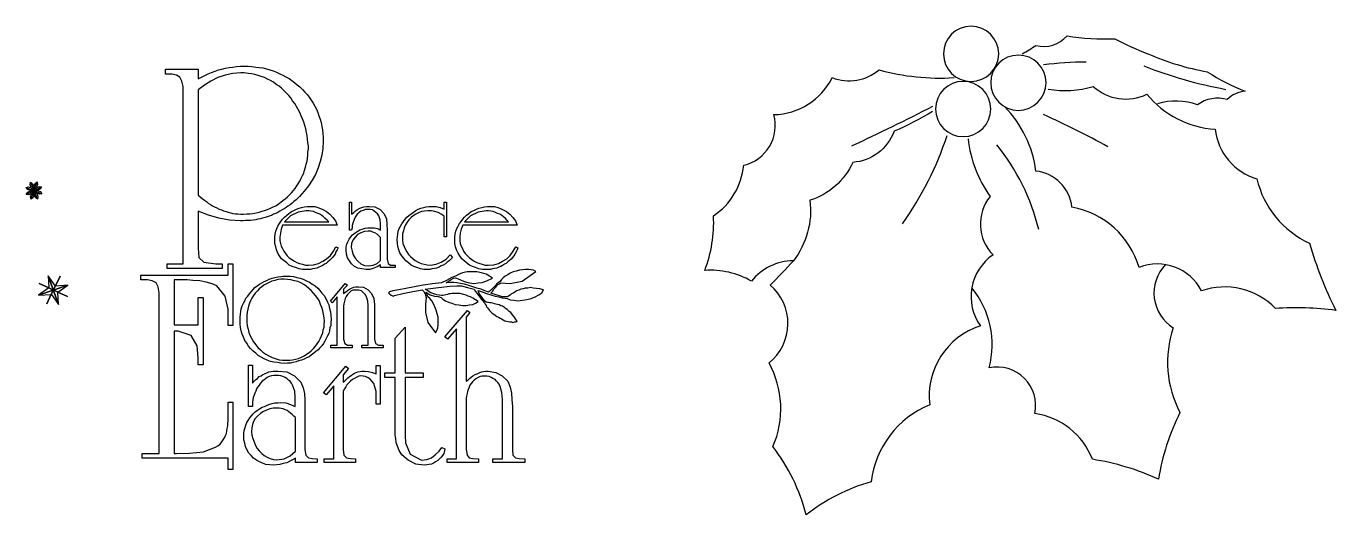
# Model space of a CAD drawing. Extents: x -95 to 513, y -317 to 40.
# Drawn here: x 272.8 to 512.9, y -316.7 to -227.1 of the extents above; entities that cross this region are included whole.
import ezdxf

# ---------------------------------------------------------------- set-up
doc = ezdxf.new("R2010")
doc.units = 0
doc.header["$MEASUREMENT"] = 0
doc.layers.get('0').update_dxf_attribs({"linetype": 'CONTINUOUS'})
doc.layers.add('LAYER1', color=1, linetype='CONTINUOUS')
doc.layers.add('LAYER3', color=3, linetype='CONTINUOUS')

msp = doc.modelspace()

# ---------------------------------------------------------------- linework, layer by layer
at = {"color": 2}
for p, q in [((272.785897, -256.657567), (273.186647, -256.552106)), ((273.060093, -257.058314), (272.785897, -256.657567)), ((272.785897, -256.657567), (273.903774, -257.142683)), ((273.186647, -256.552106), (274.051417, -256.931764)), ((273.186647, -256.552106), (273.186647, -256.552106)), ((273.52412, -256.214632), (273.587393, -255.708425)), ((273.903774, -257.142683), (273.52412, -256.214632)), ((273.587393, -255.708425), (274.051417, -256.931764)), ((273.587393, -255.708425), (273.945959, -255.982621)), ((273.945959, -255.982621), (274.325613, -256.889579)), ((273.945959, -255.982621), (273.945959, -255.982621)), ((274.051417, -256.931764), (274.38889, -255.982621)), ((274.325613, -256.889579), (274.220155, -257.248141)), ((274.220155, -257.248141), (274.325613, -256.889579)), ((274.325613, -256.889579), (274.768548, -255.666244)), ((274.325613, -256.889579), (275.148202, -256.488829)), ((274.325613, -256.889579), (274.325613, -256.889579)), ((274.38889, -255.982621), (274.768548, -255.666244)), ((274.852913, -256.130267), (274.515444, -257.079406)), ((274.515444, -257.079406), (275.612225, -256.552106)), ((274.768548, -255.666244), (274.852913, -256.130267)), ((274.852913, -256.130267), (274.852913, -256.130267)), ((275.148202, -256.488829), (275.612225, -256.552106)), ((275.612225, -256.552106), (275.380213, -256.952852)), ((273.924867, -257.416879), (272.806989, -257.94418)), ((272.806989, -257.94418), (273.060093, -257.543429)), ((273.271017, -258.007452), (272.806989, -257.94418)), ((273.924867, -257.416879), (273.060093, -257.058314)), ((273.060093, -257.543429), (273.903774, -257.142683)), ((273.060093, -257.543429), (273.060093, -257.543429)), ((274.114694, -257.606706), (273.271017, -258.007452)), ((273.587393, -258.366018), (273.924867, -257.416879)), ((273.671763, -258.830041), (273.587393, -258.366018)), ((273.587393, -258.366018), (273.587393, -258.366018)), ((273.671763, -258.830041), (274.114694, -257.606706)), ((274.051417, -258.51366), (273.671763, -258.830041)), ((273.903774, -257.142683), (274.220155, -257.248141)), ((274.220155, -257.248141), (273.903774, -257.142683)), ((273.903774, -257.142683), (273.903774, -257.142683)), ((273.924867, -257.416879), (274.220155, -257.248141)), ((274.220155, -257.248141), (273.924867, -257.416879)), ((273.924867, -257.416879), (273.924867, -257.416879)), ((274.051417, -256.931764), (274.220155, -257.248141)), ((274.220155, -257.248141), (274.051417, -256.931764)), ((274.051417, -256.931764), (274.051417, -256.931764)), ((274.367798, -257.564522), (274.051417, -258.51366)), ((274.114694, -257.606706), (274.220155, -257.248141)), ((274.220155, -257.248141), (274.114694, -257.606706)), ((274.114694, -257.606706), (274.114694, -257.606706)), ((274.494352, -258.51366), (274.114694, -257.606706)), ((274.515444, -257.079406), (274.220155, -257.248141)), ((274.220155, -257.248141), (274.515444, -257.079406)), ((274.536536, -257.353602), (274.220155, -257.248141)), ((274.220155, -257.248141), (274.536536, -257.353602)), ((274.367798, -257.564522), (274.220155, -257.248141)), ((274.220155, -257.248141), (274.367798, -257.564522)), ((274.852913, -258.787857), (274.367798, -257.564522)), ((275.232571, -257.923087), (274.367798, -257.564522)), ((274.367798, -257.564522), (274.367798, -257.564522)), ((274.852913, -258.787857), (274.494352, -258.51366)), ((274.494352, -258.51366), (274.494352, -258.51366)), ((274.515444, -257.079406), (275.380213, -257.437972)), ((274.515444, -257.079406), (274.515444, -257.079406)), ((275.380213, -256.952852), (274.536536, -257.353602)), ((274.536536, -257.353602), (274.91619, -258.281649)), ((274.536536, -257.353602), (275.65441, -257.838718)), ((274.536536, -257.353602), (274.536536, -257.353602)), ((274.91619, -258.281649), (274.852913, -258.787857)), ((275.65441, -257.838718), (275.232571, -257.923087)), ((275.232571, -257.923087), (275.232571, -257.923087)), ((275.380213, -256.952852), (275.380213, -256.952852)), ((275.380213, -257.437972), (275.65441, -257.838718))]:
    msp.add_line(p, q, dxfattribs=at)
at = {"color": 94}
for points in [[(304.295187, -267.798225), (304.45075, -269.509418), (305.384128, -270.365014), (307.56201, -270.67614), (307.56201, -270.67614), (308.728732, -270.67614), (308.728732, -271.531736), (298.617139, -271.531736), (298.617139, -270.67614), (301.572835, -270.67614), (301.572835, -238.163479), (301.339491, -237.152319), (300.950583, -236.452286), (300.328331, -236.063379), (299.472735, -235.907816), (298.306013, -235.907816), (298.306013, -235.907816), (298.306013, -234.974438), (304.295187, -234.974438), (304.295187, -236.763412), (304.917439, -236.452286), (305.539691, -236.14116), (306.161943, -235.830034), (306.784195, -235.59669), (307.406447, -235.363345), (308.028699, -235.130001), (308.65095, -234.974438), (309.350984, -234.818875), (309.973236, -234.663312), (310.673269, -234.58553), (311.373302, -234.507749), (312.073336, -234.429967), (312.773369, -234.429967), (312.773369, -234.429967), (313.473403, -234.429967), (314.173436, -234.507749), (314.873469, -234.58553), (315.495721, -234.663312), (316.195755, -234.741093), (316.818007, -234.896656), (317.440258, -235.130001), (318.06251, -235.285564), (318.684762, -235.518908), (319.307014, -235.830034), (319.851485, -236.063379), (320.395955, -236.374505), (321.018207, -236.68563), (321.484896, -237.074538), (322.029366, -237.463445), (322.496055, -237.852353), (322.962744, -238.24126), (323.429433, -238.707949), (323.896122, -239.174638), (324.285029, -239.641327), (324.673937, -240.108016), (325.062844, -240.652486), (325.37397, -241.196957), (325.685096, -241.741427), (325.996222, -242.285897), (326.229566, -242.908149), (326.462911, -243.530401), (326.696255, -244.152653), (326.851818, -244.774905), (327.007381, -245.474938), (327.085163, -246.09719), (327.162944, -246.797224), (327.240726, -247.497257), (327.240726, -248.19729), (327.240726, -248.19729), (327.162944, -249.519576), (327.007381, -250.76408), (326.696255, -251.930802), (326.307348, -253.097524), (325.840659, -254.264246), (325.218407, -255.353187), (324.518374, -256.364347), (323.740559, -257.375506), (322.884963, -258.308884), (322.884963, -258.308884), (322.573837, -258.62001), (322.262711, -258.931136), (321.873803, -259.242262), (321.562677, -259.553388), (321.17377, -259.864513), (320.784862, -260.097858), (320.473736, -260.331202), (320.084829, -260.564547), (319.695922, -260.797891), (319.307014, -261.031236), (318.918107, -261.26458), (318.529199, -261.420143), (318.140292, -261.575706), (317.751384, -261.809051), (317.362477, -261.964614), (316.97357, -262.042395), (316.584662, -262.197958), (316.117973, -262.27574), (315.729066, -262.431303), (315.262377, -262.509084), (314.873469, -262.586866), (314.40678, -262.664647), (313.940092, -262.742428), (313.473403, -262.742428), (313.006714, -262.742428), (312.540025, -262.82021), (312.073336, -262.82021), (312.073336, -262.82021), (310.051017, -262.664647), (308.10648, -262.27574), (306.239724, -261.731269), (304.295187, -261.031236), (304.295187, -261.031236), (304.295187, -267.798225), (304.295187, -267.798225)], [(329.963078, -267.720444), (329.807515, -268.109351), (329.57417, -268.498259), (329.418607, -268.887166), (329.185263, -269.198292), (328.951918, -269.509418), (328.640793, -269.820544), (328.407448, -270.053888), (328.096322, -270.287233), (327.785196, -270.598359), (327.47407, -270.753922), (327.162944, -270.987266), (326.774037, -271.142829), (326.462911, -271.298392), (326.074003, -271.453955), (325.685096, -271.531736), (325.296189, -271.609518), (324.907281, -271.687299), (324.440592, -271.687299), (324.051685, -271.687299), (324.051685, -271.687299), (323.429433, -271.687299), (322.807181, -271.609518), (322.184929, -271.376174), (321.562677, -271.142829), (321.018207, -270.909485), (320.551518, -270.520577), (320.084829, -270.13167), (319.61814, -269.742762), (319.229233, -269.198292), (318.918107, -268.731603), (318.684762, -268.109351), (318.529199, -267.564881), (318.373636, -266.942629), (318.373636, -266.242595), (318.373636, -266.242595), (318.373636, -265.775906), (318.451418, -265.231436), (318.529199, -264.686966), (318.762544, -264.220277), (318.918107, -263.753588), (319.229233, -263.286899), (319.462577, -262.897991), (319.773703, -262.509084), (320.16261, -262.120177), (320.551518, -261.731269), (320.940425, -261.420143), (321.407114, -261.109017), (321.873803, -260.875673), (322.340492, -260.642328), (322.807181, -260.486765), (323.27387, -260.331202), (323.81834, -260.253421), (324.285029, -260.175639), (324.8295, -260.175639), (324.8295, -260.175639), (325.685096, -260.175639), (326.462911, -260.408984), (327.162944, -260.72011), (327.862978, -261.109017), (328.48523, -261.575706), (329.0297, -262.197958), (329.496389, -262.82021), (329.807515, -263.598025), (329.807515, -263.598025), (319.773703, -263.598025), (319.540359, -264.298058), (319.384796, -265.075873), (319.307014, -265.775906), (319.307014, -265.775906), (319.307014, -266.398158), (319.384796, -266.942629), (319.540359, -267.409318), (319.773703, -267.876007), (320.007048, -268.342696), (320.318173, -268.809384), (320.629299, -269.198292), (321.018207, -269.587199), (321.484896, -269.898325), (321.951585, -270.209451), (322.418274, -270.442796), (322.884963, -270.598359), (323.429433, -270.753922), (323.973903, -270.909485), (324.518374, -270.909485), (324.518374, -270.909485), (325.451752, -270.831703), (326.385129, -270.598359), (327.162944, -270.209451), (327.862978, -269.742762), (328.563011, -269.12051), (329.107481, -268.342696), (329.57417, -267.564881), (329.57417, -267.564881), (329.963078, -267.720444), (329.963078, -267.720444)], [(337.741226, -270.831703), (337.118975, -271.220611), (336.496723, -271.453955), (335.796689, -271.687299), (335.096656, -271.687299), (335.096656, -271.687299), (334.318841, -271.609518), (333.618808, -271.453955), (332.996556, -271.142829), (332.452085, -270.67614), (332.063178, -270.13167), (331.674271, -269.587199), (331.518708, -268.887166), (331.440926, -268.109351), (331.440926, -268.109351), (331.440926, -267.564881), (331.596489, -267.098192), (331.752052, -266.631503), (331.985396, -266.164814), (332.296522, -265.698125), (332.607648, -265.386999), (333.074337, -264.998092), (333.463245, -264.764747), (333.929934, -264.453621), (334.396623, -264.298058), (334.941093, -264.142495), (335.407782, -264.064714), (335.952252, -264.064714), (335.952252, -264.064714), (336.574504, -264.064714), (337.196756, -264.220277), (337.741226, -264.531403), (337.741226, -264.531403), (337.741226, -264.220277), (337.741226, -263.36468), (337.663445, -262.586866), (337.430101, -261.886832), (337.430101, -261.886832), (337.196756, -261.497925), (336.88563, -261.26458), (336.574504, -261.031236), (336.263378, -260.797891), (335.874471, -260.72011), (335.407782, -260.72011), (335.407782, -260.72011), (334.941093, -260.72011), (334.552186, -260.875673), (334.163278, -261.031236), (333.774371, -261.342362), (333.463245, -261.575706), (333.2299, -261.964614), (332.996556, -262.353521), (332.840993, -262.742428), (332.68543, -263.209117), (332.529867, -263.675806), (332.529867, -264.064714), (332.452085, -264.531403), (332.452085, -264.531403), (332.063178, -264.531403), (332.063178, -259.397825), (332.452085, -259.397825), (332.452085, -261.575706), (332.840993, -261.26458), (333.152119, -260.953454), (333.541026, -260.72011), (333.929934, -260.486765), (334.318841, -260.331202), (334.707749, -260.253421), (335.174437, -260.175639), (335.641126, -260.175639), (335.641126, -260.175639), (336.730067, -260.253421), (337.663445, -260.72011), (338.44126, -261.497925), (338.44126, -261.497925), (338.830167, -262.431303), (338.907949, -263.442462), (338.98573, -264.453621), (338.98573, -264.453621), (338.98573, -269.820544), (339.141293, -270.598359), (339.607982, -270.909485), (340.463579, -270.909485), (340.463579, -270.909485), (340.463579, -271.376174), (337.741226, -271.376174), (337.741226, -270.831703), (337.741226, -270.831703)], [(349.408449, -265.698125), (349.408449, -261.964614), (348.863979, -261.575706), (348.319509, -261.26458), (347.697257, -261.109017), (347.075005, -260.953454), (346.452753, -260.953454), (346.452753, -260.953454), (345.830501, -261.031236), (345.286031, -261.109017), (344.74156, -261.342362), (344.19709, -261.575706), (343.730401, -261.886832), (343.341494, -262.197958), (342.952586, -262.586866), (342.64146, -263.053554), (342.330334, -263.520243), (342.09699, -264.064714), (341.941427, -264.609184), (341.785864, -265.153655), (341.785864, -265.775906), (341.785864, -265.775906), (341.785864, -266.320377), (341.863645, -266.942629), (342.09699, -267.487099), (342.252553, -267.953788), (342.563679, -268.498259), (342.874805, -268.964947), (343.263712, -269.353855), (343.730401, -269.742762), (344.119308, -270.053888), (344.663779, -270.365014), (345.208249, -270.598359), (345.75272, -270.753922), (346.29719, -270.831703), (346.919442, -270.909485), (346.919442, -270.909485), (347.930601, -270.753922), (348.863979, -270.365014), (349.797357, -269.820544), (350.49739, -269.042729), (350.49739, -269.042729), (350.964079, -269.509418), (350.652953, -269.820544), (350.341827, -270.13167), (349.95292, -270.365014), (349.641794, -270.67614), (349.252887, -270.909485), (348.863979, -271.065048), (348.475072, -271.298392), (348.008383, -271.453955), (347.619475, -271.531736), (347.152786, -271.609518), (346.763879, -271.687299), (346.29719, -271.687299), (346.29719, -271.687299), (345.674938, -271.687299), (345.052686, -271.609518), (344.430434, -271.376174), (343.885964, -271.142829), (343.341494, -270.909485), (342.874805, -270.520577), (342.408116, -270.13167), (342.019208, -269.664981), (341.630301, -269.198292), (341.319175, -268.653821), (341.08583, -268.109351), (340.930267, -267.487099), (340.852486, -266.864847), (340.774704, -266.242595), (340.774704, -266.242595), (340.852486, -265.698125), (340.930267, -265.231436), (341.008049, -264.686966), (341.163612, -264.220277), (341.396956, -263.753588), (341.630301, -263.36468), (341.941427, -262.897991), (342.252553, -262.509084), (342.563679, -262.120177), (342.952586, -261.809051), (343.341494, -261.497925), (343.808182, -261.186799), (344.19709, -260.875673), (344.663779, -260.642328), (345.130468, -260.486765), (345.674938, -260.331202), (346.141627, -260.253421), (346.608316, -260.175639), (347.152786, -260.175639), (347.152786, -260.175639), (347.930601, -260.175639), (348.708416, -260.331202), (349.408449, -260.642328), (349.408449, -260.642328), (349.408449, -259.397825), (349.875138, -259.397825), (349.875138, -265.698125), (349.408449, -265.698125), (349.408449, -265.698125)], [(362.942428, -267.720444), (362.786865, -268.109351), (362.631302, -268.498259), (362.397958, -268.887166), (362.164613, -269.198292), (361.931269, -269.509418), (361.697924, -269.820544), (361.386798, -270.053888), (361.075673, -270.287233), (360.764547, -270.598359), (360.453421, -270.753922), (360.142295, -270.987266), (359.831169, -271.142829), (359.442261, -271.298392), (359.053354, -271.453955), (358.664446, -271.531736), (358.275539, -271.609518), (357.886632, -271.687299), (357.497724, -271.687299), (357.031035, -271.687299), (357.031035, -271.687299), (356.408783, -271.687299), (355.786531, -271.609518), (355.16428, -271.376174), (354.619809, -271.142829), (354.075339, -270.909485), (353.530868, -270.520577), (353.064179, -270.13167), (352.675272, -269.742762), (352.286365, -269.198292), (351.975239, -268.731603), (351.664113, -268.109351), (351.50855, -267.564881), (351.352987, -266.942629), (351.352987, -266.242595), (351.352987, -266.242595), (351.352987, -265.775906), (351.430768, -265.231436), (351.586331, -264.686966), (351.741894, -264.220277), (351.975239, -263.753588), (352.208583, -263.286899), (352.519709, -262.897991), (352.830835, -262.509084), (353.141961, -262.120177), (353.530868, -261.731269), (353.919776, -261.420143), (354.386465, -261.109017), (354.853154, -260.875673), (355.319842, -260.642328), (355.786531, -260.486765), (356.331002, -260.331202), (356.797691, -260.253421), (357.342161, -260.175639), (357.80885, -260.175639), (357.80885, -260.175639), (358.664446, -260.175639), (359.442261, -260.408984), (360.142295, -260.72011), (360.842328, -261.109017), (361.46458, -261.575706), (362.00905, -262.197958), (362.475739, -262.82021), (362.786865, -263.598025), (362.786865, -263.598025), (352.830835, -263.598025), (352.519709, -264.298058), (352.364146, -265.075873), (352.286365, -265.775906), (352.286365, -265.775906), (352.286365, -266.398158), (352.364146, -266.942629), (352.519709, -267.409318), (352.753053, -267.876007), (352.986398, -268.342696), (353.297524, -268.809384), (353.686431, -269.198292), (354.075339, -269.587199), (354.464246, -269.898325), (354.930935, -270.209451), (355.397624, -270.442796), (355.942094, -270.598359), (356.408783, -270.753922), (356.953254, -270.909485), (357.497724, -270.909485), (357.497724, -270.909485), (358.508883, -270.831703), (359.36448, -270.598359), (360.142295, -270.209451), (360.92011, -269.742762), (361.542361, -269.12051), (362.086832, -268.342696), (362.553521, -267.564881), (362.553521, -267.564881), (362.942428, -267.720444), (362.942428, -267.720444)], [(320.473736, -272.931803), (321.17377, -272.931803), (321.796022, -273.009585), (322.418274, -273.165148), (323.040526, -273.320711), (323.584996, -273.476274), (324.207248, -273.7874), (324.751718, -274.020744), (325.218407, -274.409652), (325.762878, -274.720777), (326.229566, -275.109685), (326.618474, -275.576374), (327.007381, -276.043063), (327.396289, -276.509752), (327.707415, -277.054222), (328.018541, -277.676474), (328.251885, -278.220944), (328.407448, -278.843196), (328.563011, -279.465448), (328.640793, -280.165482), (328.718574, -280.865515), (328.718574, -280.865515), (328.640793, -281.409985), (328.640793, -281.954456), (328.48523, -282.421145), (328.407448, -282.965615), (328.251885, -283.432304), (328.018541, -283.898993), (327.785196, -284.365682), (327.551852, -284.832371), (327.318507, -285.29906), (327.007381, -285.687967), (326.618474, -286.076875), (326.307348, -286.465782), (325.918441, -286.776908), (325.529533, -287.088034), (325.062844, -287.39916), (324.673937, -287.710286), (324.207248, -287.94363), (323.740559, -288.176975), (323.27387, -288.332538), (322.7294, -288.488101), (322.262711, -288.643664), (321.71824, -288.799227), (321.251551, -288.877008), (320.707081, -288.877008), (320.16261, -288.95479), (320.16261, -288.95479), (319.462577, -288.877008), (318.840325, -288.799227), (318.218073, -288.721445), (317.595821, -288.565882), (316.97357, -288.332538), (316.429099, -288.099193), (315.884629, -287.788067), (315.340158, -287.476941), (314.873469, -287.088034), (314.40678, -286.699126), (313.940092, -286.232437), (313.551184, -285.765749), (313.240058, -285.221278), (312.851151, -284.754589), (312.617806, -284.132337), (312.384462, -283.587867), (312.228899, -282.965615), (312.073336, -282.343363), (311.995554, -281.721111), (311.995554, -281.021078), (311.995554, -281.021078), (311.995554, -280.476607), (312.073336, -279.932137), (312.151117, -279.387667), (312.228899, -278.920978), (312.384462, -278.376507), (312.617806, -277.909818), (312.851151, -277.443129), (313.084495, -276.976441), (313.395621, -276.587533), (313.706747, -276.198626), (314.017873, -275.809718), (314.328999, -275.420811), (314.717906, -275.031903), (315.106814, -274.720777), (315.573503, -274.409652), (315.96241, -274.176307), (316.429099, -273.942963), (316.895788, -273.709618), (317.362477, -273.476274), (317.906947, -273.320711), (318.373636, -273.165148), (318.918107, -273.087366), (319.462577, -273.009585), (319.929266, -272.931803), (320.473736, -272.931803), (320.473736, -272.931803)], [(329.807515, -285.610186), (329.807515, -276.743096), (328.874137, -277.832037), (328.563011, -277.520911), (331.285363, -274.254089), (331.674271, -274.565214), (330.974237, -275.343029), (330.974237, -276.120844), (331.363145, -275.809718), (331.674271, -275.576374), (332.063178, -275.343029), (332.452085, -275.109685), (332.840993, -274.954122), (333.2299, -274.87634), (333.696589, -274.87634), (333.696589, -274.87634), (334.629967, -274.954122), (335.485563, -275.420811), (336.107815, -276.120844), (336.107815, -276.120844), (336.496723, -277.054222), (336.652286, -278.143163), (336.652286, -279.154322), (336.652286, -279.154322), (336.652286, -284.521245), (336.807849, -285.29906), (337.352319, -285.610186), (338.207915, -285.610186), (338.207915, -285.610186), (338.207915, -286.076875), (334.318841, -286.076875), (334.318841, -285.610186), (335.485563, -285.610186), (335.485563, -279.154322), (335.485563, -278.298726), (335.407782, -277.520911), (335.174437, -276.743096), (335.174437, -276.743096), (334.941093, -276.276407), (334.629967, -275.965281), (334.24106, -275.654155), (333.774371, -275.498592), (333.307682, -275.498592), (333.307682, -275.498592), (332.763211, -275.498592), (332.374304, -275.654155), (331.985396, -275.965281), (331.674271, -276.276407), (331.440926, -276.665315), (331.285363, -277.054222), (331.1298, -277.520911), (331.052019, -277.9876), (330.974237, -278.454289), (330.974237, -278.454289), (330.974237, -284.521245), (331.207582, -285.29906), (331.674271, -285.610186), (332.529867, -285.610186), (332.529867, -285.610186), (332.529867, -286.076875), (328.640793, -286.076875), (328.640793, -285.610186), (329.807515, -285.610186), (329.807515, -285.610186)]]:
    msp.add_lwpolyline(points, dxfattribs=at)
at = {"color": 104}
for points in [[(304.295187, -258.075539), (304.684095, -258.386665), (305.073002, -258.697791), (305.46191, -259.008917), (305.850817, -259.242262), (306.161943, -259.553388), (306.55085, -259.786732), (306.939758, -260.020076), (307.328665, -260.253421), (307.717573, -260.408984), (308.184262, -260.642328), (308.573169, -260.797891), (308.962076, -260.953454), (309.428765, -261.109017), (309.817673, -261.186799), (310.284362, -261.342362), (310.673269, -261.420143), (311.139958, -261.497925), (311.606647, -261.497925), (312.151117, -261.575706), (312.617806, -261.575706), (312.617806, -261.575706), (313.240058, -261.497925), (313.784529, -261.497925), (314.328999, -261.420143), (314.951251, -261.342362), (315.495721, -261.186799), (316.040192, -261.031236), (316.506881, -260.875673), (317.051351, -260.72011), (317.595821, -260.486765), (318.06251, -260.253421), (318.529199, -260.020076), (318.995888, -259.708951), (319.462577, -259.397825), (319.851485, -259.086699), (320.240392, -258.775573), (320.707081, -258.386665), (321.018207, -258.075539), (321.407114, -257.686632), (321.796022, -257.219943), (322.107148, -256.831036), (322.418274, -256.364347), (322.651618, -255.975439), (322.962744, -255.50875), (323.196088, -254.96428), (323.429433, -254.497591), (323.662777, -254.030902), (323.81834, -253.486432), (323.973903, -252.941961), (324.129466, -252.397491), (324.285029, -251.85302), (324.362811, -251.30855), (324.440592, -250.76408), (324.440592, -250.219609), (324.518374, -249.597357), (324.518374, -249.052887), (324.518374, -249.052887), (324.440592, -248.430635), (324.362811, -247.808383), (324.285029, -247.186131), (324.207248, -246.563879), (324.051685, -245.941627), (323.896122, -245.319375), (323.662777, -244.697124), (323.429433, -244.074872), (323.196088, -243.530401), (322.962744, -242.908149), (322.651618, -242.363679), (322.340492, -241.819209), (322.029366, -241.274738), (321.640459, -240.808049), (321.329333, -240.263579), (320.940425, -239.79689), (320.473736, -239.330201), (320.084829, -238.941294), (319.61814, -238.474605), (319.151451, -238.085697), (318.606981, -237.774571), (318.140292, -237.385664), (317.595821, -237.074538), (317.051351, -236.841193), (316.506881, -236.530067), (315.884629, -236.296723), (315.340158, -236.14116), (314.717906, -235.985597), (314.095655, -235.830034), (313.473403, -235.752253), (312.773369, -235.674471), (312.151117, -235.674471), (312.151117, -235.674471), (310.673269, -235.752253), (309.273202, -236.063379), (307.950917, -236.530067), (306.628632, -237.152319), (305.46191, -237.930134), (304.295187, -238.785731), (304.295187, -238.785731), (304.295187, -258.075539), (304.295187, -258.075539)], [(328.251885, -262.975773), (327.940759, -262.664647), (327.629633, -262.353521), (327.318507, -262.042395), (327.007381, -261.809051), (326.618474, -261.575706), (326.229566, -261.420143), (325.840659, -261.26458), (325.451752, -261.109017), (324.985063, -261.031236), (324.596155, -260.953454), (324.129466, -260.953454), (324.129466, -260.953454), (322.651618, -261.186799), (321.251551, -261.886832), (320.16261, -262.975773), (320.16261, -262.975773), (328.251885, -262.975773), (328.251885, -262.975773)], [(361.231235, -262.975773), (360.92011, -262.664647), (360.686765, -262.353521), (360.297858, -262.042395), (359.986732, -261.809051), (359.597824, -261.575706), (359.208917, -261.420143), (358.820009, -261.26458), (358.431102, -261.109017), (357.964413, -261.031236), (357.575506, -260.953454), (357.108817, -260.953454), (357.108817, -260.953454), (355.630968, -261.186799), (354.230902, -261.886832), (353.141961, -262.975773), (353.141961, -262.975773), (361.231235, -262.975773), (361.231235, -262.975773)], [(337.741226, -265.853688), (337.430101, -265.542562), (337.118975, -265.231436), (336.730067, -264.998092), (336.34116, -264.842529), (335.952252, -264.686966), (335.485563, -264.686966), (335.485563, -264.686966), (334.78553, -264.764747), (334.163278, -264.998092), (333.541026, -265.309218), (333.074337, -265.775906), (332.68543, -266.320377), (332.452085, -266.942629), (332.374304, -267.642662), (332.374304, -267.642662), (332.529867, -268.342696), (332.763211, -269.042729), (333.074337, -269.664981), (333.618808, -270.209451), (334.163278, -270.67614), (334.78553, -270.987266), (335.563345, -271.065048), (335.563345, -271.065048), (336.418941, -270.909485), (337.118975, -270.598359), (337.741226, -270.053888), (337.741226, -270.053888), (337.741226, -265.853688), (337.741226, -265.853688)], [(294.028031, -306.300061), (294.028031, -305.444465), (297.13929, -305.444465), (297.13929, -275.965281), (296.983727, -274.87634), (296.59482, -274.176307), (295.894787, -273.7874), (295.03919, -273.631837), (293.794687, -273.631837), (293.794687, -273.631837), (293.794687, -272.77624), (309.817673, -272.77624), (309.817673, -270.67614), (310.673269, -270.67614), (310.673269, -281.954456), (309.817673, -281.954456), (309.817673, -281.487767), (309.817673, -278.998759), (309.273202, -276.587533), (307.717573, -274.720777), (307.717573, -274.720777), (306.861976, -274.33187), (305.773035, -274.020744), (304.606313, -273.7874), (303.361809, -273.709618), (302.272869, -273.631837), (301.261709, -273.631837), (301.261709, -273.631837), (299.939424, -273.631837), (299.939424, -281.876674), (304.295187, -281.876674), (304.295187, -276.820878), (305.228565, -276.820878), (305.228565, -289.188134), (304.295187, -289.188134), (304.295187, -287.865849), (304.139624, -285.687967), (303.050683, -283.821211), (300.639457, -283.043397), (300.639457, -283.043397), (299.939424, -283.043397), (299.939424, -305.444465), (300.328331, -305.444465), (302.739557, -305.366683), (305.306347, -305.133339), (307.484228, -304.277742), (307.484228, -304.277742), (307.950917, -304.044398), (308.339825, -303.733272), (308.65095, -303.344365), (308.884295, -302.955457), (309.117639, -302.56655), (309.350984, -302.177642), (309.506547, -301.788735), (309.584328, -301.322046), (309.66211, -300.855357), (309.739891, -300.388668), (309.739891, -299.921979), (309.817673, -299.45529), (309.817673, -298.988601), (309.817673, -298.521912), (309.817673, -298.055223), (309.817673, -297.588535), (309.817673, -297.121846), (309.817673, -297.121846), (309.817673, -296.032905), (310.673269, -296.032905), (310.673269, -308.400161), (309.817673, -308.400161), (309.817673, -306.300061), (294.028031, -306.300061), (294.028031, -306.300061)], [(313.240058, -280.63217), (313.240058, -281.332204), (313.31784, -282.032237), (313.473403, -282.654489), (313.628966, -283.276741), (313.86231, -283.898993), (314.173436, -284.443463), (314.484562, -284.987934), (314.873469, -285.532404), (315.262377, -285.999093), (315.729066, -286.465782), (316.195755, -286.854689), (316.740225, -287.243597), (317.284695, -287.554723), (317.906947, -287.865849), (318.451418, -288.021412), (319.151451, -288.254756), (319.773703, -288.332538), (320.473736, -288.332538), (320.473736, -288.332538), (321.095988, -288.332538), (321.640459, -288.254756), (322.184929, -288.176975), (322.7294, -288.021412), (323.27387, -287.788067), (323.740559, -287.554723), (324.207248, -287.243597), (324.673937, -286.932471), (325.062844, -286.621345), (325.451752, -286.232437), (325.840659, -285.765749), (326.151785, -285.376841), (326.462911, -284.910152), (326.696255, -284.443463), (326.9296, -283.898993), (327.162944, -283.354522), (327.240726, -282.810052), (327.396289, -282.265582), (327.396289, -281.721111), (327.47407, -281.176641), (327.47407, -281.176641), (327.396289, -280.554389), (327.318507, -279.932137), (327.162944, -279.309885), (327.007381, -278.687633), (326.774037, -278.143163), (326.540692, -277.520911), (326.229566, -277.054222), (325.840659, -276.509752), (325.451752, -276.043063), (325.062844, -275.576374), (324.596155, -275.187466), (324.129466, -274.798559), (323.662777, -274.487433), (323.118307, -274.176307), (322.573837, -273.942963), (321.951585, -273.7874), (321.329333, -273.631837), (320.707081, -273.554055), (320.084829, -273.476274), (320.084829, -273.476274), (319.462577, -273.476274), (318.918107, -273.554055), (318.373636, -273.709618), (317.829166, -273.865181), (317.362477, -274.098526), (316.818007, -274.33187), (316.351318, -274.565214), (315.96241, -274.87634), (315.495721, -275.265248), (315.184595, -275.654155), (314.795688, -276.043063), (314.484562, -276.509752), (314.173436, -276.976441), (313.940092, -277.443129), (313.706747, -277.909818), (313.551184, -278.454289), (313.395621, -278.998759), (313.31784, -279.54323), (313.240058, -280.0877), (313.240058, -280.63217), (313.240058, -280.63217)], [(349.95292, -306.455624), (351.664113, -306.455624), (351.664113, -282.576708), (350.030701, -284.521245), (349.564012, -284.054556), (353.686431, -279.232104), (354.15312, -279.621011), (353.453087, -280.476607), (353.453087, -292.221612), (353.764213, -291.988268), (354.075339, -291.677142), (354.386465, -291.443797), (354.697591, -291.210453), (355.086498, -290.977108), (355.475405, -290.821545), (355.864313, -290.665982), (356.25322, -290.510419), (356.642128, -290.432638), (357.031035, -290.354856), (357.497724, -290.354856), (357.497724, -290.354856), (358.897791, -290.588201), (360.064513, -291.210453), (361.075673, -292.221612), (361.075673, -292.221612), (361.542361, -293.310553), (361.775706, -294.399494), (361.853487, -295.566216), (361.931269, -296.81072), (361.931269, -296.81072), (361.931269, -304.744431), (362.00905, -305.755591), (362.475739, -306.22228), (363.175773, -306.377843), (364.186932, -306.455624), (364.186932, -306.455624), (364.186932, -307.077876), (358.35332, -307.077876), (358.35332, -306.455624), (360.142295, -306.455624), (360.142295, -296.732938), (360.142295, -295.488434), (359.986732, -294.243931), (359.675606, -293.15499), (359.675606, -293.15499), (359.520043, -292.766082), (359.286698, -292.454956), (358.975572, -292.14383), (358.742228, -291.910486), (358.35332, -291.677142), (358.042195, -291.521579), (357.653287, -291.366016), (357.26438, -291.288234), (356.797691, -291.288234), (356.797691, -291.288234), (356.408783, -291.288234), (356.019876, -291.366016), (355.630968, -291.521579), (355.242061, -291.754923), (354.930935, -291.988268), (354.619809, -292.299393), (354.386465, -292.610519), (354.15312, -292.921645), (353.997557, -293.310553), (353.841994, -293.69946), (353.686431, -294.088368), (353.60865, -294.477275), (353.530868, -294.943964), (353.453087, -295.332871), (353.453087, -295.721779), (353.453087, -295.721779), (353.453087, -304.744431), (353.60865, -305.755591), (353.997557, -306.22228), (354.697591, -306.377843), (355.70875, -306.455624), (355.70875, -306.455624), (355.70875, -307.077876), (349.95292, -307.077876), (349.95292, -306.455624), (349.95292, -306.455624)], [(342.252553, -302.177642), (342.330334, -303.499928), (343.185931, -305.600028), (345.286031, -306.688968), (345.286031, -306.688968), (346.219409, -306.533406), (347.075005, -306.22228), (347.775038, -305.677809), (348.475072, -305.055557), (349.019542, -304.355524), (349.019542, -304.355524), (349.564012, -304.588868), (349.486231, -304.977776), (349.330668, -305.444465), (349.097324, -305.833372), (348.863979, -306.144498), (348.552853, -306.455624), (348.241727, -306.76675), (347.85282, -307.000094), (347.463912, -307.233439), (347.075005, -307.389002), (346.608316, -307.466783), (346.219409, -307.544565), (345.75272, -307.622346), (345.75272, -307.622346), (344.19709, -307.389002), (342.797023, -306.688968), (341.630301, -305.677809), (341.630301, -305.677809), (341.163612, -304.899994), (340.852486, -304.122179), (340.619141, -303.422146), (340.54136, -302.722113), (340.463579, -302.099861), (340.463579, -301.710953), (340.463579, -301.399827), (340.463579, -301.399827), (340.463579, -291.521579), (338.519041, -291.521579), (338.519041, -290.665982), (340.463579, -290.665982), (340.463579, -284.2879), (342.252553, -282.265582), (342.252553, -290.665982), (345.597157, -290.665982), (345.597157, -291.521579), (342.252553, -291.521579), (342.252553, -302.177642), (342.252553, -302.177642)], [(322.184929, -306.300061), (321.640459, -306.611187), (321.095988, -306.844531), (320.551518, -307.155657), (319.929266, -307.31122), (319.307014, -307.466783), (318.762544, -307.544565), (318.06251, -307.622346), (318.06251, -307.622346), (317.440258, -307.544565), (316.740225, -307.466783), (316.117973, -307.233439), (315.573503, -307.000094), (315.029032, -306.688968), (314.484562, -306.300061), (314.017873, -305.833372), (313.628966, -305.366683), (313.31784, -304.822213), (313.006714, -304.199961), (312.851151, -303.577709), (312.695588, -302.955457), (312.695588, -302.255424), (312.695588, -302.255424), (312.695588, -301.710953), (312.773369, -301.244264), (312.928932, -300.699794), (313.084495, -300.233105), (313.240058, -299.766416), (313.473403, -299.377509), (313.784529, -298.91082), (314.095655, -298.521912), (314.40678, -298.210786), (314.795688, -297.821879), (315.184595, -297.510753), (315.573503, -297.277409), (316.040192, -296.966283), (316.506881, -296.81072), (316.97357, -296.577375), (317.440258, -296.421812), (317.906947, -296.266249), (318.373636, -296.188468), (318.918107, -296.188468), (319.384796, -296.110686), (319.384796, -296.110686), (320.395955, -296.188468), (321.251551, -296.499594), (322.107148, -296.81072), (322.107148, -296.81072), (322.107148, -296.344031), (322.107148, -295.177308), (322.029366, -294.010586), (321.640459, -292.921645), (321.640459, -292.921645), (321.407114, -292.532738), (321.17377, -292.221612), (320.862644, -291.988268), (320.551518, -291.677142), (320.240392, -291.521579), (319.851485, -291.366016), (319.462577, -291.210453), (319.07367, -291.132671), (318.606981, -291.132671), (318.606981, -291.132671), (318.218073, -291.132671), (317.751384, -291.210453), (317.362477, -291.366016), (316.97357, -291.521579), (316.662444, -291.754923), (316.351318, -291.988268), (316.040192, -292.221612), (315.729066, -292.532738), (315.495721, -292.921645), (315.262377, -293.232771), (315.029032, -293.621679), (314.873469, -294.010586), (314.717906, -294.399494), (314.562343, -294.788401), (314.40678, -295.177308), (314.328999, -295.643997), (314.251218, -296.032905), (314.251218, -296.421812), (314.251218, -296.81072), (314.251218, -296.81072), (313.551184, -296.81072), (313.551184, -289.265915), (314.251218, -289.265915), (314.251218, -292.532738), (314.562343, -292.221612), (314.873469, -291.910486), (315.184595, -291.677142), (315.495721, -291.366016), (315.884629, -291.210453), (316.195755, -290.977108), (316.506881, -290.821545), (316.895788, -290.665982), (317.284695, -290.510419), (317.673603, -290.432638), (318.06251, -290.354856), (318.529199, -290.354856), (318.918107, -290.354856), (318.918107, -290.354856), (320.551518, -290.510419), (321.951585, -291.210453), (323.118307, -292.377175), (323.118307, -292.377175), (323.584996, -293.388334), (323.81834, -294.477275), (323.896122, -295.643997), (323.896122, -296.81072), (323.896122, -296.81072), (323.896122, -304.744431), (324.051685, -305.755591), (324.518374, -306.22228), (325.218407, -306.377843), (326.151785, -306.455624), (326.151785, -306.455624), (326.151785, -307.077876), (322.184929, -307.077876), (322.184929, -306.300061), (322.184929, -306.300061)], [(331.363145, -289.421478), (331.907615, -289.888167), (330.896456, -291.05489), (330.896456, -292.377175), (331.207582, -292.14383), (331.518708, -291.832705), (331.752052, -291.59936), (332.063178, -291.366016), (332.374304, -291.132671), (332.68543, -290.899327), (332.996556, -290.743764), (333.307682, -290.588201), (333.618808, -290.510419), (334.007715, -290.432638), (334.396623, -290.354856), (334.78553, -290.354856), (334.78553, -290.354856), (335.563345, -290.432638), (336.263378, -290.588201), (336.963412, -290.821545), (336.963412, -290.821545), (336.963412, -289.343697), (337.663445, -289.343697), (337.663445, -296.421812), (336.963412, -296.421812), (336.963412, -296.110686), (336.963412, -295.099527), (336.963412, -294.088368), (336.652286, -293.077208), (336.652286, -293.077208), (336.496723, -292.610519), (336.185597, -292.221612), (335.874471, -291.832705), (335.485563, -291.59936), (335.018874, -291.366016), (334.552186, -291.288234), (334.552186, -291.288234), (334.163278, -291.210453), (333.774371, -291.288234), (333.385463, -291.443797), (332.996556, -291.677142), (332.607648, -291.910486), (332.218741, -292.221612), (331.907615, -292.532738), (331.596489, -292.843864), (331.363145, -293.232771), (331.1298, -293.621679), (330.896456, -294.010586), (330.896456, -294.010586), (330.896456, -304.744431), (331.052019, -305.755591), (331.518708, -306.22228), (332.218741, -306.377843), (333.152119, -306.455624), (333.152119, -306.455624), (333.152119, -307.077876), (327.396289, -307.077876), (327.396289, -306.455624), (329.185263, -306.455624), (329.185263, -293.077208), (327.785196, -294.71062), (327.318507, -294.321712), (331.363145, -289.421478), (331.363145, -289.421478)], [(322.184929, -298.833038), (321.873803, -298.599694), (321.562677, -298.288568), (321.251551, -298.055223), (320.940425, -297.821879), (320.629299, -297.588535), (320.318173, -297.432972), (319.929266, -297.277409), (319.540359, -297.199627), (319.151451, -297.121846), (318.762544, -297.121846), (318.762544, -297.121846), (318.06251, -297.121846), (317.440258, -297.277409), (316.818007, -297.510753), (316.195755, -297.821879), (315.729066, -298.133005), (315.184595, -298.599694), (314.795688, -299.066383), (314.484562, -299.610853), (314.251218, -300.155324), (314.173436, -300.777575), (314.095655, -301.477609), (314.095655, -301.477609), (314.173436, -302.099861), (314.328999, -302.722113), (314.562343, -303.344365), (314.795688, -303.888835), (315.106814, -304.511087), (315.495721, -304.977776), (315.96241, -305.444465), (316.429099, -305.833372), (316.97357, -306.144498), (317.51804, -306.377843), (318.140292, -306.533406), (318.762544, -306.611187), (318.762544, -306.611187), (320.084829, -306.455624), (321.17377, -305.911154), (322.184929, -305.055557), (322.184929, -305.055557), (322.184929, -298.833038), (322.184929, -298.833038)]]:
    msp.add_lwpolyline(points, dxfattribs=at)
at = {"color": 30}
for points in [[(280.442292, -274.564671), (278.185449, -274.77559), (276.814472, -272.856216), (276.919929, -275.091971), (275.063832, -276.420764), (277.44723, -276.294214), (278.691657, -278.150307), (278.565107, -275.872371), (280.442292, -274.564671), (280.442292, -274.564671)], [(278.691657, -278.150307), (276.814472, -272.856216), (278.691657, -278.150307), (278.691657, -278.150307)], [(278.143264, -274.712313), (279.008038, -272.961678), (278.143264, -274.712313), (278.143264, -274.712313)], [(275.063832, -276.420764), (280.442292, -274.564671), (275.063832, -276.420764), (275.063832, -276.420764)], [(276.919929, -275.091971), (275.190386, -274.269382), (276.919929, -275.091971), (276.919929, -275.091971)], [(278.607288, -275.872371), (276.919929, -275.091971), (278.607288, -275.872371), (278.607288, -275.872371)], [(277.383953, -276.252029), (278.143264, -274.712313), (277.383953, -276.252029), (277.383953, -276.252029)], [(280.336835, -276.69496), (278.607288, -275.872371), (280.336835, -276.69496), (280.336835, -276.69496)], [(276.540276, -278.023757), (277.383953, -276.252029), (276.540276, -278.023757), (276.540276, -278.023757)]]:
    msp.add_lwpolyline(points, dxfattribs=at)
at = {"color": 3}
msp.add_lwpolyline([(340.308016, -276.509752), (341.863645, -276.120844), (343.652619, -275.731937), (345.363812, -275.420811), (345.363812, -275.420811), (345.674938, -275.731937), (345.908283, -276.198626), (346.141627, -276.820878), (346.141627, -276.820878), (345.986064, -278.143163), (345.986064, -279.621011), (346.452753, -281.409985), (347.85282, -283.354522), (347.85282, -283.354522), (348.086164, -282.887834), (348.241727, -282.421145), (348.319509, -281.798893), (348.319509, -281.176641), (348.319509, -280.476607), (348.163946, -279.854356), (347.930601, -279.154322), (347.697257, -278.53207), (347.463912, -277.9876), (347.152786, -277.443129), (346.763879, -277.054222), (346.452753, -276.743096), (346.452753, -276.743096), (346.29719, -276.354189), (346.219409, -276.120844), (346.063846, -275.8875), (346.063846, -275.8875), (346.84166, -276.354189), (347.619475, -276.587533), (348.319509, -276.665315), (348.863979, -276.820878), (348.863979, -276.820878), (349.175105, -277.132004), (349.641794, -277.443129), (350.186264, -277.676474), (350.808516, -277.909818), (351.430768, -278.143163), (352.130802, -278.220944), (352.830835, -278.298726), (353.453087, -278.298726), (354.075339, -278.220944), (354.697591, -278.143163), (355.16428, -277.909818), (355.630968, -277.598692), (355.630968, -277.598692), (355.16428, -277.287567), (354.697591, -276.976441), (354.230902, -276.743096), (353.841994, -276.587533), (353.453087, -276.43197), (352.986398, -276.276407), (352.59749, -276.198626), (352.286365, -276.120844), (351.897457, -276.120844), (351.586331, -276.120844), (351.197424, -276.120844), (350.886298, -276.120844), (350.575172, -276.198626), (350.264046, -276.198626), (350.030701, -276.276407), (349.719575, -276.354189), (349.486231, -276.43197), (349.175105, -276.509752), (348.941761, -276.509752), (348.941761, -276.509752), (348.086164, -276.354189), (346.997223, -275.965281), (345.908283, -275.343029), (345.908283, -275.343029), (348.39729, -275.031903), (350.49739, -274.798559), (351.741894, -274.720777), (351.741894, -274.720777), (352.59749, -274.720777), (353.686431, -275.031903), (354.930935, -275.343029), (354.930935, -275.343029), (355.16428, -275.731937), (355.475405, -276.120844), (355.70875, -276.509752), (356.019876, -276.820878), (356.25322, -277.209785), (356.486565, -277.443129), (356.719909, -277.676474), (356.875472, -277.909818), (356.875472, -277.909818), (356.953254, -278.065381), (357.108817, -278.298726), (357.186598, -278.53207), (357.342161, -278.765415), (357.575506, -278.998759), (357.731069, -279.232104), (357.964413, -279.465448), (358.197757, -279.698793), (358.508883, -279.932137), (358.742228, -280.0877), (359.053354, -280.321044), (359.36448, -280.476607), (359.675606, -280.63217), (359.90895, -280.787733), (360.220076, -280.943296), (360.531202, -281.098859), (360.842328, -281.176641), (361.153454, -281.254422), (361.46458, -281.332204), (361.775706, -281.332204), (362.00905, -281.409985), (362.320176, -281.332204), (362.553521, -281.332204), (362.786865, -281.254422), (362.786865, -281.254422), (362.475739, -280.787733), (362.242395, -280.398826), (361.931269, -280.009919), (361.620143, -279.621011), (361.309017, -279.387667), (360.997891, -279.076541), (360.686765, -278.843196), (360.453421, -278.687633), (360.142295, -278.454289), (359.831169, -278.376507), (359.520043, -278.220944), (359.208917, -278.143163), (358.897791, -278.065381), (358.664446, -277.9876), (358.35332, -277.909818), (358.042195, -277.832037), (357.80885, -277.832037), (357.575506, -277.754255), (357.342161, -277.754255), (357.108817, -277.676474), (357.108817, -277.676474), (356.797691, -277.443129), (356.486565, -277.054222), (356.175439, -276.587533), (355.864313, -276.120844), (355.630968, -275.576374), (355.630968, -275.576374), (356.408783, -275.809718), (357.186598, -276.120844), (357.964413, -276.354189), (358.742228, -276.587533), (359.442261, -276.743096), (360.064513, -276.898659), (360.608984, -276.976441), (360.997891, -277.054222), (360.997891, -277.054222), (361.542361, -277.287567), (362.242395, -277.365348), (362.942428, -277.443129), (363.798025, -277.365348), (364.575839, -277.209785), (365.353654, -277.054222), (366.131469, -276.743096), (366.753721, -276.354189), (367.298191, -275.965281), (367.609317, -275.420811), (367.609317, -275.420811), (366.987065, -275.265248), (366.364814, -275.187466), (365.742562, -275.109685), (365.275873, -275.031903), (364.731402, -275.109685), (364.264713, -275.109685), (363.875806, -275.265248), (363.486899, -275.343029), (363.097991, -275.498592), (362.709084, -275.654155), (362.397958, -275.8875), (362.086832, -276.043063), (361.775706, -276.198626), (361.542361, -276.43197), (361.231235, -276.587533), (360.997891, -276.743096), (360.997891, -276.743096), (360.142295, -276.743096), (359.131135, -276.43197), (357.964413, -276.043063), (357.964413, -276.043063), (358.275539, -275.731937), (358.508883, -275.343029), (358.820009, -275.031903), (359.053354, -274.720777), (359.286698, -274.487433), (359.520043, -274.33187), (359.831169, -274.176307), (359.831169, -274.176307), (361.542361, -274.254089), (363.720243, -273.865181), (366.209251, -272.076207), (366.209251, -272.076207), (365.820343, -271.842862), (365.353654, -271.765081), (364.886965, -271.687299), (364.342495, -271.687299), (363.798025, -271.765081), (363.253554, -271.842862), (362.631302, -271.998425), (362.086832, -272.153988), (361.542361, -272.387333), (361.075673, -272.698459), (360.608984, -272.931803), (360.220076, -273.242929), (359.90895, -273.554055), (359.675606, -273.942963), (359.675606, -273.942963), (359.36448, -274.098526), (359.053354, -274.33187), (358.742228, -274.720777), (358.35332, -275.109685), (357.964413, -275.498592), (357.575506, -275.8875), (357.575506, -275.8875), (356.875472, -275.654155), (356.175439, -275.343029), (355.397624, -275.109685), (354.697591, -274.87634), (353.919776, -274.642996), (353.141961, -274.409652), (352.441927, -274.254089), (351.741894, -274.176307), (351.741894, -274.176307), (351.197424, -274.098526), (350.49739, -274.098526), (349.797357, -274.176307), (349.797357, -274.176307), (350.341827, -273.7874), (350.730735, -273.554055), (351.119642, -273.320711), (351.50855, -273.242929), (351.50855, -273.242929), (351.975239, -273.398492), (352.441927, -273.631837), (352.986398, -273.865181), (353.530868, -274.020744), (354.15312, -274.176307), (354.853154, -274.254089), (355.630968, -274.176307), (356.408783, -274.098526), (357.26438, -273.7874), (358.275539, -273.320711), (358.275539, -273.320711), (357.731069, -272.931803), (357.108817, -272.542896), (356.25322, -272.309551), (355.397624, -272.153988), (354.464246, -272.153988), (353.60865, -272.153988), (352.753053, -272.309551), (352.05302, -272.620677), (351.50855, -272.931803), (351.50855, -272.931803), (350.808516, -273.165148), (349.875138, -273.709618), (348.941761, -274.176307), (348.941761, -274.176307), (347.308349, -274.33187), (345.597157, -274.565214), (343.963745, -274.87634), (342.408116, -275.187466), (341.08583, -275.420811), (339.99689, -275.654155), (339.374638, -275.809718), (339.374638, -275.809718), (339.219075, -275.965281), (339.374638, -276.198626), (339.685764, -276.43197), (340.074671, -276.587533), (340.308016, -276.509752), (340.308016, -276.509752)], dxfattribs=at)
at = {"layer": 'LAYER1'}
for points in [[(440.960759, -232.160675, 1), (451.090159, -232.160675, 1)], [(449.634817, -237.465858, 1), (459.764217, -237.465858, 1)], [(439.510152, -242.286573, 1), (449.639552, -242.286573, 1)]]:
    msp.add_lwpolyline(points, format="xyb", close=True, dxfattribs=at)
at = {"layer": 'LAYER3'}
for points in [[(455.409469, -232.153065, 0.0137287349), (457.90206, -230.641711, 0.2837479692), (463.615586, -228.856234, 0.0543841291), (472.364422, -229.391877, 0.0328763787), (478.435043, -232.159366, 0.0585997626), (489.326452, -235.462498, 0.0505037656), (496.289812, -239.033452, 0.1853274824), (492.98668, -240.551107, 0.2346557659), (487.540975, -241.533119, 0.1699035271), (480.22052, -241.354572)], [(438.980046, -242.712186, -0.0374823594), (431.923372, -246.353907, -0.2955939558), (424.335096, -252.067433, -0.212451485), (416.478997, -259.030792, -0.1983129874), (413.443687, -270.100749, 0.2231536096), (405.766137, -273.85025, 0.1479480152), (397.195848, -271.886226, 0.1044742546), (398.802777, -261.887555, 0.2238273246), (404.337755, -252.603076, 0.4245966068), (409.872733, -243.318596, 0.2764261591), (420.585594, -236.533784, 0.2740443533), (429.155883, -235.105403, 0.0825414309), (442.904055, -236.533784)], [(467.097266, -233.677021, 0.0323402409), (459.330441, -234.212664)], [(477.720853, -234.391212, 0.0475115549), (492.718858, -238.676357)], [(460.16626, -238.640802, 0.1150650101), (468.436373, -238.140713, 0.3099088254), (478.256496, -239.569095, 0.2055146928), (490.754834, -245.996812, 0.2975325621), (498.432384, -255.102743, 0.2311402122), (508.073959, -266.88689, 0.0454022875), (512.894746, -279.206681, 0.0468940394), (501.82479, -278.849585, 0.291829297), (488.255166, -275.635727, 0.388472238), (476.828114, -271.350582, 0.2860550192), (464.508324, -260.280626, 0.3550406252), (457.90206, -253.674362, 0.1651782154), (452.188534, -241.890215)], [(424.156548, -249.032122, 0.008699348), (439.032662, -241.77381)], [(471.114588, -249.21067, 0.0183543488), (459.330441, -243.318596)], [(433.441027, -263.315937, 0.0752726042), (441.629481, -247.149527)], [(445.478167, -247.741673, 0.1296490095), (449.510319, -258.316602, 0.3807305037), (450.045962, -269.029463, 0.4190970341), (447.724842, -282.063443, 0.3601762622), (438.440362, -296.525806, 0.2724238749), (427.727501, -310.631073, 0.0951604419), (415.764807, -316.701694, 0.1035673656), (409.694186, -304.203356, 0.2318210773), (408.979995, -288.848255, 0.4729299942), (409.158542, -274.564441, 0.0171043258), (413.443687, -270.100749)], [(458.437703, -264.387223, 0.1089840956), (450.760153, -248.853574)], [(481.648902, -270.814939, 0.4739450936), (483.077283, -282.420539, 0.2044565301), (484.327117, -297.954187, 0.0787021916), (480.399068, -310.184703, 0.0687963487), (468.257825, -306.524476, 0.273409634), (457.723512, -298.132735, 0.538739131), (449.331771, -289.740994, 0.2412658416), (446.154151, -275.060066)]]:
    msp.add_lwpolyline(points, format="xyb", dxfattribs=at)

doc.saveas('drawing.dxf')
